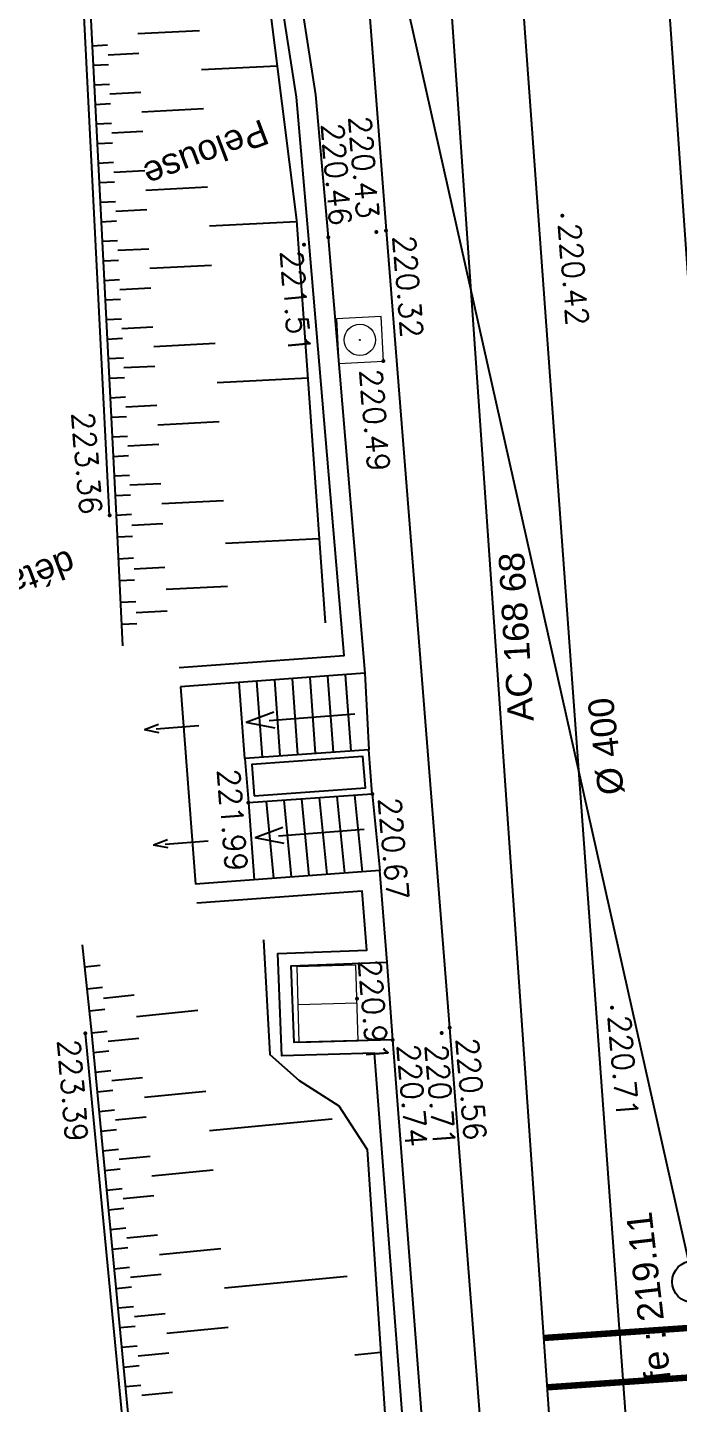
# Model space of a CAD drawing. Header units: metres. Extents: x 1841041 to 1841282, y 5171502 to 5171751.
# Drawn here: x 1841059.16 to 1841069.3, y 5171548.4 to 5171569.82 of the extents above; entities that cross this region are included whole.
import ezdxf
from ezdxf.lldxf.tags import DXFTag

# ---------------------------------------------------------------- set-up
doc = ezdxf.new("R2010")
doc.units = ezdxf.units.M
doc.header["$PDSIZE"] = -0.004
for name, color, linetype, true_color in [('AEP_SSL', 4, 'Continuous', 0x00ffff), ('EDF_SSL', 1, 'Texte-Electricite', 0xff0000), ('Fond topo - ASS', 5, 'Continuous', 0x0000ff), ('Fond topo - BAT_ANN', 7, 'Continuous', 0x999999), ('Fond topo - CLO_MUR', 9, 'Continuous', 0x808080), ('Fond topo - TAL', 7, 'Continuous', 0x7f3f00), ('Fond topo - TAL_HAC', 7, 'Continuous', 0xa57c00), ('Fond topo - VEG_TXT', 3, 'Continuous', 0x00ff00), ('GAZ_SSL', 7, 'Texte-GAZ', 0xff6600), ('SA - GAZ-réso', 7, 'Texte-GAZ', 0xff6600), ('UNITAIRE SSL', 7, 'UNITAIRE', 0x808000)]:
    doc.layers.add(name, color=color, linetype=linetype, true_color=true_color)
doc.layers.add('Fond topo - AFF', color=7, linetype='Continuous', lineweight=9)
for name, color, linetype, lineweight, true_color in [('Fond topo - BAT_TXT', 9, 'Continuous', 15, 0x808080), ('Fond topo - P', 3, 'Continuous', 50, 0x00ff00), ('Fond topo - VOI', 7, 'Continuous', 25, 0x999999), ('Fond topo - Z_500', 1, 'Continuous', 9, 0xff0000)]:
    doc.layers.add(name, color=color, linetype=linetype, lineweight=lineweight, true_color=true_color)
doc.styles.add('2000_ARIAL', font='arial.ttf', dxfattribs={"height": 0.4})
doc.styles.add('Lignes', font='arial.ttf', dxfattribs={"height": 0.35})
doc.styles.add('SIMPLEX', font='simplex_.ttf', dxfattribs={"height": 1.25})
doc.styles.add('TP-C_Autocad_Standard', font='simplex_.ttf', dxfattribs={"height": 1})
doc.styles.add('Tronçons', font='arial.ttf', dxfattribs={"height": 0.25})
tags = doc.linetypes.add('L16', pattern=[0.375, 0.3, -0.075]).pattern_tags.tags
tags[6:7] = [DXFTag(74, 4), DXFTag(75, 0), DXFTag(340, '0'), DXFTag(46, 0.0), DXFTag(50, 0.0), DXFTag(44, 0.0), DXFTag(45, 0.0)]
tags[4:5] = [DXFTag(74, 4), DXFTag(75, 0), DXFTag(340, '0'), DXFTag(46, 0.0), DXFTag(50, 0.0), DXFTag(44, 0.0), DXFTag(45, 0.0)]
tags = doc.linetypes.add('L8', pattern=[0.225, 0.15, -0.075]).pattern_tags.tags
tags[6:7] = [DXFTag(74, 4), DXFTag(75, 0), DXFTag(340, '0'), DXFTag(46, 0.0), DXFTag(50, 0.0), DXFTag(44, 0.0), DXFTag(45, 0.0)]
tags[4:5] = [DXFTag(74, 4), DXFTag(75, 0), DXFTag(340, '0'), DXFTag(46, 0.0), DXFTag(50, 0.0), DXFTag(44, 0.0), DXFTag(45, 0.0)]
tags = doc.linetypes.add('Texte-Electricite', pattern='A,5,-0.25,["ELEC",Lignes,S=1,R=0,X=0,Y=-0.18],-1.25', length=6.5).pattern_tags.tags
tags[15:16] = [DXFTag(74, 4), DXFTag(75, 0), DXFTag(340, '0'), DXFTag(46, 0.0), DXFTag(50, 0.0), DXFTag(44, 0.0), DXFTag(45, 0.0)]
tags[4:5] = [DXFTag(74, 4), DXFTag(75, 0), DXFTag(340, '0'), DXFTag(46, 0.0), DXFTag(50, 0.0), DXFTag(44, 0.0), DXFTag(45, 0.0)]
tags = doc.linetypes.add('Texte-GAZ', pattern='A,5,-0.25,["GAZ",Lignes,S=1,R=0,X=0,Y=-0.18],-1.25', length=6.5).pattern_tags.tags
tags[15:16] = [DXFTag(74, 4), DXFTag(75, 0), DXFTag(340, '0'), DXFTag(46, 0.0), DXFTag(50, 0.0), DXFTag(44, 0.0), DXFTag(45, 0.0)]
tags[4:5] = [DXFTag(74, 4), DXFTag(75, 0), DXFTag(340, '0'), DXFTag(46, 0.0), DXFTag(50, 0.0), DXFTag(44, 0.0), DXFTag(45, 0.0)]
tags = doc.linetypes.add('Texte-HT', pattern='A,5,-0.25,["HT",Lignes,S=1,R=0,X=0,Y=-0.18],-1.25', length=6.5).pattern_tags.tags
tags[15:16] = [DXFTag(74, 4), DXFTag(75, 0), DXFTag(340, '0'), DXFTag(46, 0.0), DXFTag(50, 0.0), DXFTag(44, 0.0), DXFTag(45, 0.0)]
tags[4:5] = [DXFTag(74, 4), DXFTag(75, 0), DXFTag(340, '0'), DXFTag(46, 0.0), DXFTag(50, 0.0), DXFTag(44, 0.0), DXFTag(45, 0.0)]
tags = doc.linetypes.add('UNITAIRE', pattern='A,0.25,-0.2,0,-0.2,0.25,-0.3,["UNI",TP-C_Autocad_Standard,S=0.15,R=0,X=-0.1,Y=-0.05],-0.45', length=1.65).pattern_tags.tags
tags[23:24] = [DXFTag(74, 4), DXFTag(75, 0), DXFTag(340, '0'), DXFTag(46, 0.0), DXFTag(50, 0.0), DXFTag(44, 0.0), DXFTag(45, 0.0)]
tags[12:13] = [DXFTag(74, 4), DXFTag(75, 0), DXFTag(340, '0'), DXFTag(46, 0.0), DXFTag(50, 0.0), DXFTag(44, 0.0), DXFTag(45, 0.0)]
tags[10:11] = [DXFTag(74, 4), DXFTag(75, 0), DXFTag(340, '0'), DXFTag(46, 0.0), DXFTag(50, 0.0), DXFTag(44, 0.0), DXFTag(45, 0.0)]
tags[8:9] = [DXFTag(74, 4), DXFTag(75, 0), DXFTag(340, '0'), DXFTag(46, 0.0), DXFTag(50, 0.0), DXFTag(44, 0.0), DXFTag(45, 0.0)]
tags[6:7] = [DXFTag(74, 4), DXFTag(75, 0), DXFTag(340, '0'), DXFTag(46, 0.0), DXFTag(50, 0.0), DXFTag(44, 0.0), DXFTag(45, 0.0)]
tags[4:5] = [DXFTag(74, 4), DXFTag(75, 0), DXFTag(340, '0'), DXFTag(46, 0.0), DXFTag(50, 0.0), DXFTag(44, 0.0), DXFTag(45, 0.0)]

# ---------------------------------------------------------------- blocks, each defined once
blk = doc.blocks.new('AFF09')
at = {"ltscale": 2}
blk.add_line((0, -0.5), (0, 0.5), dxfattribs=at)
at = {"ltscale": 2, "flags": 128}
blk.add_lwpolyline([(-0.5, -0.5), (0.5, -0.5), (0.5, 0.5), (-0.5, 0.5)], close=True, dxfattribs=at)
blk = doc.blocks.new('AFF04')
at = {"ltscale": 2, "flags": 128}
blk.add_lwpolyline([(0.499143, -0.5), (0.499143, 0.499143), (-0.5, 0.499143), (-0.5, -0.5)], close=True, dxfattribs=at)
at = {"ltscale": 2}
for radius in [0.35, 0.01]:
    blk.add_circle((0, 0), radius, dxfattribs=at)
blk = doc.blocks.new('ASS03')
at = {"ltscale": 2}
for radius in [0.5, 0.01]:
    blk.add_circle((0, 0), radius, dxfattribs=at)
blk = doc.blocks.new('ESC01')
at = {"ltscale": 2}
for p, q in [((1.338104, 0), (0, 0)), ((1.257547, 0.126415), (1.7, 0)), ((1.257547, -0.126415), (1.7, 0))]:
    blk.add_line(p, q, dxfattribs=at)
blk = doc.blocks.new('PTOPO')
at = {"color": 0, "ltscale": 2}
blk.add_point((0, 0), dxfattribs=at)

msp = doc.modelspace()

# ---------------------------------------------------------------- linework, layer by layer
at = {"layer": 'AEP_SSL', "elevation": 0, "flags": 128}
msp.add_lwpolyline([(1841072.922, 5171520.491), (1841070.714, 5171536.918), (1841069.065, 5171540.141), (1841065.884, 5171583.877), (1841068.052, 5171592.112), (1841066.183, 5171601.282), (1841065.017, 5171606.606), (1841064.032, 5171608.882)], dxfattribs=at)
at = {"layer": 'EDF_SSL', "linetype": 'Texte-HT', "elevation": 0, "flags": 128}
msp.add_lwpolyline([(1841071.394, 5171538.016), (1841069.131, 5171570.473), (1841066.559, 5171588.759), (1841065.752, 5171592.817), (1841060.849, 5171591.727), (1841058.604, 5171591.16), (1841052.851, 5171587.325)], dxfattribs=at)
at = {"layer": 'Fond topo - BAT_ANN', "ltscale": 2, "flags": 128}
for points in [[(1841064.415, 5171559.769), (1841064.476, 5171558.579)], [(1841061.546, 5171559.558), (1841061.779, 5171556.487)], [(1841062.547, 5171558.443), (1841062.46, 5171559.625)], [(1841062.822, 5171558.462), (1841062.735, 5171559.645)], [(1841063.098, 5171558.482), (1841063.011, 5171559.666)], [(1841063.374, 5171558.501), (1841063.286, 5171559.686)], [(1841063.649, 5171558.521), (1841063.562, 5171559.706)], [(1841063.925, 5171558.54), (1841063.837, 5171559.726)], [(1841064.2, 5171558.56), (1841064.113, 5171559.747)], [(1841063.704, 5171557.832), (1841063.821, 5171556.638)], [(1841063.98, 5171557.851), (1841064.097, 5171556.658)], [(1841064.255, 5171557.871), (1841064.372, 5171556.678)], [(1841064.531, 5171557.89), (1841064.648, 5171556.698)], [(1841062.601, 5171557.754), (1841062.69, 5171556.554)], [(1841062.877, 5171557.773), (1841062.994, 5171556.577)], [(1841063.152, 5171557.793), (1841063.27, 5171556.597)], [(1841063.428, 5171557.812), (1841063.545, 5171556.617)]]:
    msp.add_lwpolyline(points, dxfattribs=at)
at = {"layer": 'Fond topo - CLO_MUR', "ltscale": 2, "flags": 128}
msp.add_lwpolyline([(1841061.524, 5171559.857), (1841064.091, 5171560.046), (1841063.545, 5171566.53), (1841063.351, 5171568.738), (1841062.214, 5171576.055), (1841061.542, 5171580.442, 0.026907), (1841061.341, 5171581.406, 0.382646), (1841061.073, 5171581.582, 0.006707), (1841060.186, 5171581.435), (1841060.133, 5171581.73, -0.006707), (1841061.028, 5171581.879, -0.382646), (1841061.631, 5171581.483, -0.026907), (1841061.839, 5171580.488), (1841062.511, 5171576.101), (1841063.649, 5171568.774), (1841063.844, 5171566.556), (1841064.415, 5171559.769), (1841061.546, 5171559.558)], format="xyb", dxfattribs=at)
for points in [[(1841062.601, 5171557.754), (1841064.531, 5171557.89), (1841064.476, 5171558.579), (1841062.547, 5171558.443)], [(1841062.693, 5171557.86), (1841064.423, 5171557.983), (1841064.384, 5171558.472), (1841062.654, 5171558.35)]]:
    msp.add_lwpolyline(points, close=True, dxfattribs=at)
for points in [[(1841066.652, 5171521.773), (1841066.668, 5171524.153), (1841066.649, 5171527.871), (1841066.502, 5171532.438), (1841066.021, 5171538.842), (1841064.849, 5171554.059), (1841064.762, 5171555.27), (1841064.648, 5171556.698), (1841061.779, 5171556.487)], [(1841066.352, 5171521.775), (1841066.368, 5171524.153), (1841066.349, 5171527.865), (1841066.202, 5171532.422), (1841065.721, 5171538.819), (1841064.565, 5171553.851), (1841063.122, 5171553.811), (1841063.062, 5171555.406), (1841064.446, 5171555.458), (1841064.373, 5171556.377), (1841061.801, 5171556.188)], [(1841064.849, 5171554.059), (1841063.315, 5171554.017), (1841063.269, 5171555.214), (1841064.762, 5171555.27)]]:
    msp.add_lwpolyline(points, dxfattribs=at)
at = {"layer": 'Fond topo - TAL', "linetype": 'L8', "ltscale": 2, "flags": 128}
for points in [[(1841062.07, 5171576.001), (1841062.896, 5171570.463), (1841063.35, 5171566.822), (1841063.798, 5171560.552)], [(1841062.835, 5171555.616), (1841062.934, 5171553.832), (1841063.394, 5171553.426), (1841064.008, 5171553.033), (1841064.452, 5171552.351), (1841065.351, 5171538.93), (1841065.496, 5171536.74), (1841065.753, 5171532.047), (1841066.055, 5171526.339), (1841065.86, 5171521.724)]]:
    msp.add_lwpolyline(points, dxfattribs=at)
at = {"layer": 'Fond topo - TAL', "ltscale": 2, "flags": 128}
for points in [[(1841059.874, 5171575.327), (1841060.541, 5171562.233), (1841060.642, 5171560.194)], [(1841063.281, 5171522.006), (1841061.041, 5171544.987), (1841060.163, 5171554.171), (1841060.017, 5171555.54)]]:
    msp.add_lwpolyline(points, dxfattribs=at)
at = {"layer": 'Fond topo - TAL_HAC', "ltscale": 2}
for p, q in [((1841060.88, 5171569.73), (1841061.839, 5171569.779)), ((1841060.169, 5171569.541), (1841060.408, 5171569.553)), ((1841060.416, 5171569.401), (1841060.895, 5171569.426)), ((1841060.184, 5171569.237), (1841060.424, 5171569.249)), ((1841061.87, 5171569.17), (1841063.049, 5171569.23)), ((1841060.2, 5171568.932), (1841060.439, 5171568.944)), ((1841060.447, 5171568.792), (1841060.927, 5171568.817)), ((1841060.215, 5171568.628), (1841060.455, 5171568.64)), ((1841060.942, 5171568.512), (1841061.901, 5171568.561)), ((1841060.231, 5171568.323), (1841060.47, 5171568.335)), ((1841060.478, 5171568.183), (1841060.958, 5171568.208)), ((1841060.246, 5171568.019), (1841060.486, 5171568.031)), ((1841060.262, 5171567.714), (1841060.501, 5171567.726)), ((1841060.509, 5171567.574), (1841060.989, 5171567.599)), ((1841060.277, 5171567.41), (1841060.517, 5171567.422)), ((1841061.004, 5171567.294), (1841061.963, 5171567.343)), ((1841060.293, 5171567.105), (1841060.533, 5171567.117)), ((1841060.54, 5171566.965), (1841061.02, 5171566.99)), ((1841060.308, 5171566.801), (1841060.548, 5171566.813)), ((1841061.994, 5171566.734), (1841063.351, 5171566.803)), ((1841060.324, 5171566.496), (1841060.564, 5171566.508)), ((1841060.339, 5171566.192), (1841060.579, 5171566.204)), ((1841060.571, 5171566.356), (1841061.051, 5171566.38)), ((1841061.066, 5171566.076), (1841062.025, 5171566.125)), ((1841060.355, 5171565.887), (1841060.595, 5171565.899)), ((1841060.602, 5171565.747), (1841061.082, 5171565.771)), ((1841060.37, 5171565.583), (1841060.61, 5171565.595)), ((1841060.386, 5171565.278), (1841060.626, 5171565.29)), ((1841060.633, 5171565.138), (1841061.113, 5171565.162)), ((1841060.402, 5171564.973), (1841060.641, 5171564.986)), ((1841061.128, 5171564.858), (1841062.087, 5171564.907)), ((1841060.417, 5171564.669), (1841060.657, 5171564.681)), ((1841060.664, 5171564.529), (1841061.144, 5171564.553)), ((1841060.433, 5171564.364), (1841060.672, 5171564.377)), ((1841062.118, 5171564.298), (1841063.525, 5171564.369)), ((1841060.448, 5171564.06), (1841060.688, 5171564.072)), ((1841060.696, 5171563.92), (1841061.175, 5171563.944)), ((1841060.464, 5171563.755), (1841060.703, 5171563.768)), ((1841061.19, 5171563.64), (1841062.149, 5171563.689)), ((1841060.479, 5171563.451), (1841060.719, 5171563.463)), ((1841060.727, 5171563.311), (1841061.206, 5171563.335)), ((1841060.495, 5171563.146), (1841060.734, 5171563.159)), ((1841060.51, 5171562.842), (1841060.75, 5171562.854)), ((1841060.526, 5171562.537), (1841060.765, 5171562.55)), ((1841060.758, 5171562.702), (1841061.237, 5171562.726)), ((1841061.253, 5171562.412), (1841062.212, 5171562.461)), ((1841060.541, 5171562.233), (1841060.781, 5171562.245)), ((1841060.558, 5171561.893), (1841060.798, 5171561.905)), ((1841060.789, 5171562.075), (1841061.269, 5171562.099)), ((1841062.245, 5171561.794), (1841063.704, 5171561.866)), ((1841060.575, 5171561.553), (1841060.815, 5171561.565)), ((1841060.823, 5171561.395), (1841061.302, 5171561.419)), ((1841060.592, 5171561.213), (1841060.831, 5171561.225)), ((1841061.319, 5171561.079), (1841062.278, 5171561.126)), ((1841060.608, 5171560.874), (1841060.848, 5171560.885)), ((1841060.857, 5171560.716), (1841061.336, 5171560.739)), ((1841060.625, 5171560.534), (1841060.865, 5171560.546)), ((1841060.054, 5171555.198), (1841060.292, 5171555.223)), ((1841060.09, 5171554.855), (1841060.329, 5171554.881)), ((1841060.347, 5171554.709), (1841060.824, 5171554.76)), ((1841060.126, 5171554.513), (1841060.365, 5171554.538)), ((1841060.859, 5171554.424), (1841061.814, 5171554.522)), ((1841060.163, 5171554.171), (1841060.401, 5171554.195)), ((1841060.416, 5171554.041), (1841060.894, 5171554.088)), ((1841060.192, 5171553.864), (1841060.431, 5171553.887)), ((1841060.221, 5171553.558), (1841060.46, 5171553.581)), ((1841060.475, 5171553.428), (1841060.953, 5171553.474)), ((1841060.25, 5171553.252), (1841060.489, 5171553.275)), ((1841060.982, 5171553.168), (1841061.937, 5171553.259)), ((1841060.28, 5171552.946), (1841060.519, 5171552.969)), ((1841060.533, 5171552.816), (1841061.011, 5171552.862)), ((1841061.996, 5171552.647), (1841063.907, 5171552.83)), ((1841060.309, 5171552.64), (1841060.548, 5171552.663)), ((1841060.338, 5171552.334), (1841060.577, 5171552.357)), ((1841060.368, 5171552.028), (1841060.606, 5171552.051)), ((1841060.592, 5171552.204), (1841061.07, 5171552.249)), ((1841061.099, 5171551.943), (1841062.055, 5171552.035)), ((1841060.397, 5171551.722), (1841060.636, 5171551.744)), ((1841060.65, 5171551.591), (1841061.128, 5171551.637)), ((1841060.426, 5171551.415), (1841060.665, 5171551.438)), ((1841060.455, 5171551.109), (1841060.694, 5171551.132)), ((1841060.709, 5171550.979), (1841061.187, 5171551.025)), ((1841060.485, 5171550.803), (1841060.724, 5171550.826)), ((1841061.216, 5171550.719), (1841062.172, 5171550.81)), ((1841060.514, 5171550.497), (1841060.753, 5171550.52)), ((1841060.768, 5171550.367), (1841061.245, 5171550.413)), ((1841062.23, 5171550.198), (1841064.142, 5171550.381)), ((1841060.543, 5171550.191), (1841060.782, 5171550.214)), ((1841060.573, 5171549.885), (1841060.811, 5171549.908)), ((1841060.826, 5171549.755), (1841061.304, 5171549.8)), ((1841060.602, 5171549.579), (1841060.841, 5171549.602)), ((1841061.333, 5171549.494), (1841062.289, 5171549.586)), ((1841060.631, 5171549.273), (1841060.87, 5171549.295)), ((1841060.885, 5171549.142), (1841061.362, 5171549.188)), ((1841064.259, 5171549.156), (1841064.664, 5171549.195)), ((1841060.66, 5171548.966), (1841060.899, 5171548.989)), ((1841060.69, 5171548.66), (1841060.929, 5171548.683)), ((1841060.943, 5171548.53), (1841061.421, 5171548.576))]:
    msp.add_line(p, q, dxfattribs=at)
at = {"layer": 'Fond topo - VOI', "ltscale": 2, "flags": 128}
msp.add_lwpolyline([(1841063.072, 5171588.271), (1841063.505, 5171582.569), (1841063.978, 5171576.648), (1841064.746, 5171566.663), (1841065.735, 5171554.25), (1841066.912, 5171539.085), (1841067.362, 5171533.111, -0.018575), (1841067.559, 5171527.929, 0.004565), (1841067.621, 5171521.766)], format="xyb", dxfattribs=at)
for points in [[(1841060.441, 5171562.228), (1841059.774, 5171575.322)], [(1841060.063, 5171554.161), (1841060.942, 5171544.977), (1841063.181, 5171521.996)]]:
    msp.add_lwpolyline(points, dxfattribs=at)
at = {"layer": 'GAZ_SSL', "elevation": 0, "flags": 128}
msp.add_lwpolyline([(1841068.893, 5171525.074), (1841065.024, 5171580.818)], dxfattribs=at)
at = {"layer": 'SA - GAZ-réso', "color": 7, "ltscale": 0.75, "const_width": 0.1, "elevation": 0, "flags": 128}
for points in [[(1841075.036, 5171549.961), (1841067.203, 5171549.418)], [(1841075.096, 5171549.193), (1841067.263, 5171548.65)]]:
    msp.add_lwpolyline(points, dxfattribs=at)
at = {"layer": 'UNITAIRE SSL', "ltscale": 2, "elevation": 0, "flags": 128}
msp.add_lwpolyline([(1841069.524, 5171550.301), (1841058.419, 5171599.849)], dxfattribs=at)

# ---------------------------------------------------------------- block references
at = {"layer": 'Fond topo - AFF', "linetype": 'L16', "ltscale": 2, "xscale": 0.6974915149105699, "yscale": 0.6974915149105699, "rotation": 92.94555625280653}
msp.add_blockref('AFF04', (1841064.337, 5171564.96), dxfattribs=at)
at = {"layer": 'Fond topo - AFF', "ltscale": 2, "xscale": 1.18, "yscale": 0.92, "rotation": 91.58214581658865}
msp.add_blockref('AFF09', (1841063.833, 5171554.621), dxfattribs=at)
at = {"layer": 'Fond topo - ASS', "ltscale": 2, "xscale": 0.65, "yscale": 0.65, "rotation": 89.1261311044283}
msp.add_blockref('ASS03', (1841069.524, 5171550.294), dxfattribs=at)
at = {"layer": 'Fond topo - BAT_ANN', "ltscale": 2, "rotation": 184.4396548619057}
for p in [(1841064.261, 5171559.135), (1841064.402, 5171557.34)]:
    msp.add_blockref('ESC01', p, dxfattribs=at)
at = {"layer": 'Fond topo - BAT_ANN', "ltscale": 2, "xscale": 0.5, "yscale": 0.5, "rotation": 184.4396548619057}
for p in [(1841061.832, 5171558.955), (1841061.973, 5171557.16)]:
    msp.add_blockref('ESC01', p, dxfattribs=at)
at = {"layer": 'Fond topo - P', "ltscale": 2}
ref = msp.add_blockref('PTOPO', (1841064.595, 5171566.638), dxfattribs=dict(at, rotation=200.7892219420549))
ref.add_attrib('ALT', '220.43', (1841064.165, 5171568.435), dxfattribs={"layer": 'Fond topo - Z_500', "ltscale": 2, "height": 0.34, "rotation": 274.641, "style": 'SIMPLEX'})
ref = msp.add_blockref('PTOPO', (1841063.844, 5171566.556), dxfattribs=dict(at, rotation=200.7892219420549))
ref.add_attrib('ALT', '220.46', (1841063.739, 5171568.322), dxfattribs={"layer": 'Fond topo - Z_500', "ltscale": 2, "height": 0.34, "rotation": 274.641, "style": 'SIMPLEX'})
ref = msp.add_blockref('PTOPO', (1841067.488, 5171566.894), dxfattribs=dict(at, rotation=200.7892219420549))
ref.add_attrib('ALT', '220.42', (1841067.43, 5171566.765), dxfattribs={"layer": 'Fond topo - Z_500', "ltscale": 2, "height": 0.34, "rotation": 274.641, "style": 'SIMPLEX'})
ref = msp.add_blockref('PTOPO', (1841064.746, 5171566.663), dxfattribs=dict(at, rotation=200.7892219420549))
ref.add_attrib('ALT', '220.32', (1841064.853, 5171566.575), dxfattribs={"layer": 'Fond topo - Z_500', "ltscale": 2, "height": 0.34, "rotation": 274.641, "style": 'SIMPLEX'})
ref = msp.add_blockref('PTOPO', (1841063.465, 5171566.444), dxfattribs=dict(at, rotation=200.7892219420549))
ref.add_attrib('ALT', '221.51', (1841063.102, 5171566.342), dxfattribs={"layer": 'Fond topo - Z_500', "ltscale": 2, "height": 0.34, "rotation": 274.641, "style": 'SIMPLEX'})
ref = msp.add_blockref('PTOPO', (1841064.704, 5171564.63), dxfattribs=dict(at, rotation=200.7892219420549))
ref.add_attrib('ALT', '220.49', (1841064.337, 5171564.493), dxfattribs={"layer": 'Fond topo - Z_500', "ltscale": 2, "height": 0.34, "rotation": 274.641, "style": 'SIMPLEX'})
ref = msp.add_blockref('PTOPO', (1841060.441, 5171562.228), dxfattribs=dict(at, rotation=200.7892219420549))
ref.add_attrib('ALT', '223.36', (1841059.853, 5171563.826), dxfattribs={"layer": 'Fond topo - Z_500', "ltscale": 2, "height": 0.34, "rotation": 274.641, "style": 'SIMPLEX'})
ref = msp.add_blockref('PTOPO', (1841062.601, 5171557.754), dxfattribs=dict(at, rotation=200.7892219420549))
ref.add_attrib('ALT', '221.99', (1841062.12, 5171558.268), dxfattribs={"layer": 'Fond topo - Z_500', "ltscale": 2, "height": 0.34, "rotation": 274.641, "style": 'SIMPLEX'})
ref = msp.add_blockref('PTOPO', (1841064.531, 5171557.89), dxfattribs=dict(at, rotation=200.7892219420549))
ref.add_attrib('ALT', '220.67', (1841064.63, 5171557.822), dxfattribs={"layer": 'Fond topo - Z_500', "ltscale": 2, "height": 0.34, "rotation": 274.641, "style": 'SIMPLEX'})
ref = msp.add_blockref('PTOPO', (1841064.291, 5171554.7), dxfattribs=dict(at, rotation=200.7892219420549))
ref.add_attrib('ALT', '220.91', (1841064.318, 5171555.3), dxfattribs={"layer": 'Fond topo - Z_500', "ltscale": 2, "height": 0.34, "rotation": 274.641, "style": 'SIMPLEX'})
ref = msp.add_blockref('PTOPO', (1841068.264, 5171554.561), dxfattribs=dict(at, rotation=200.7892219420549))
ref.add_attrib('ALT', '220.71', (1841068.206, 5171554.432), dxfattribs={"layer": 'Fond topo - Z_500', "ltscale": 2, "height": 0.34, "rotation": 274.641, "style": 'SIMPLEX'})
ref = msp.add_blockref('PTOPO', (1841065.735, 5171554.25), dxfattribs=dict(at, rotation=200.7892219420549))
ref.add_attrib('ALT', '220.56', (1841065.838, 5171554.079), dxfattribs={"layer": 'Fond topo - Z_500', "ltscale": 2, "height": 0.34, "rotation": 274.641, "style": 'SIMPLEX'})
ref = msp.add_blockref('PTOPO', (1841060.063, 5171554.161), dxfattribs=dict(at, rotation=200.7892219420549))
ref.add_attrib('ALT', '223.39', (1841059.633, 5171554.056), dxfattribs={"layer": 'Fond topo - Z_500', "ltscale": 2, "height": 0.34, "rotation": 274.641, "style": 'SIMPLEX'})
ref = msp.add_blockref('PTOPO', (1841064.849, 5171554.059), dxfattribs=dict(at, rotation=200.7892219420549))
ref.add_attrib('ALT', '220.74', (1841064.921, 5171553.982), dxfattribs={"layer": 'Fond topo - Z_500', "ltscale": 2, "height": 0.34, "rotation": 274.641, "style": 'SIMPLEX'})
ref = msp.add_blockref('PTOPO', (1841065.61, 5171554.166), dxfattribs=dict(at, rotation=200.7892219420549))
ref.add_attrib('ALT', '220.71', (1841065.356, 5171553.979), dxfattribs={"layer": 'Fond topo - Z_500', "ltscale": 2, "height": 0.34, "rotation": 274.641, "style": 'SIMPLEX'})

# ---------------------------------------------------------------- texts
at = {"layer": 'Fond topo - BAT_TXT', "style": '2000_ARIAL'}
msp.add_text('détails  topographiques', height=0.4, rotation=200.7892, dxfattribs=at).set_placement((1841059.812, 5171561.702))
at = {"layer": 'Fond topo - VEG_TXT', "style": '2000_ARIAL'}
msp.add_text('Pelouse', height=0.4, rotation=200.7892, dxfattribs=at).set_placement((1841062.814, 5171568.405))
at = {"layer": 'GAZ_SSL', "style": 'Tronçons'}
msp.add_text('AC 168 68', height=0.4, rotation=93.2927, dxfattribs=at).set_placement((1841067.044, 5171559.028))
at = {"layer": 'UNITAIRE SSL', "style": 'Tronçons'}
for s, p in [('Ø 400', (1841068.451, 5171557.897)), ('fe : 219.11', (1841069.178, 5171548.777))]:
    msp.add_text(s, height=0.4, rotation=96.5504, dxfattribs=at).set_placement(p)

doc.saveas('drawing.dxf')
